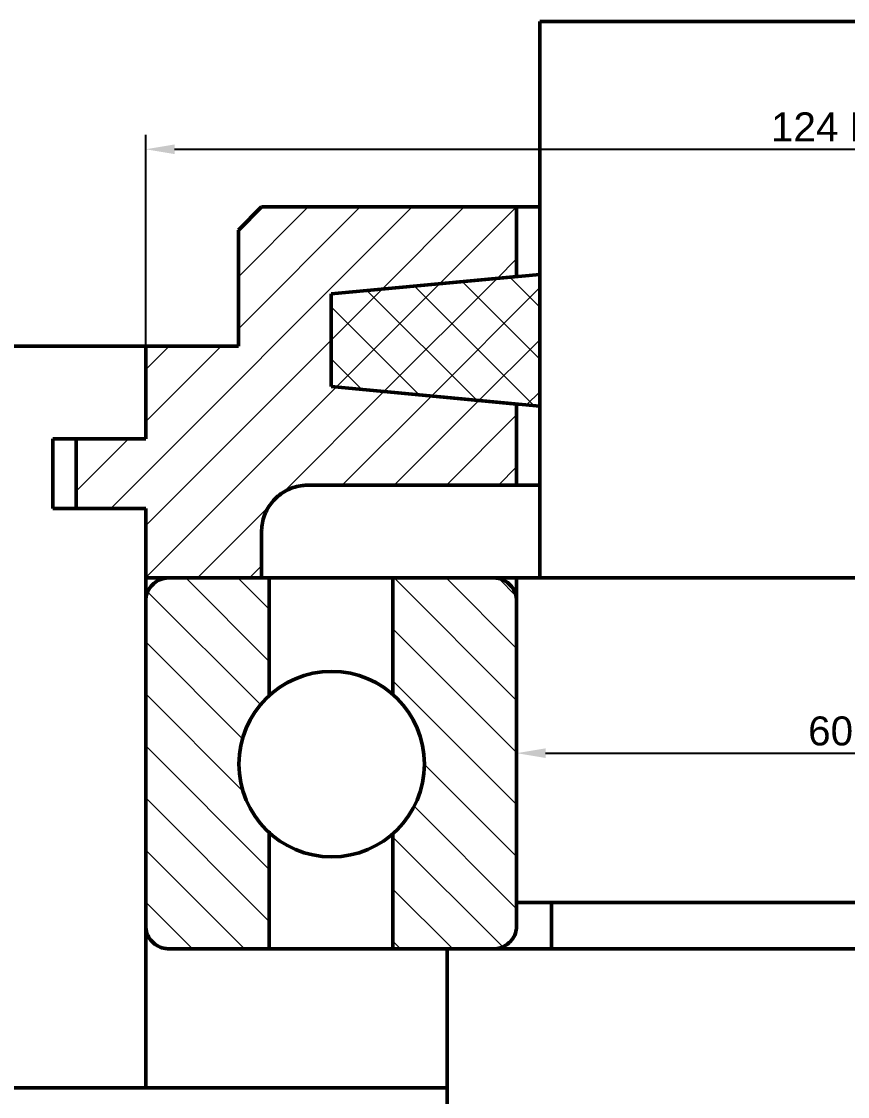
# Model space of a CAD drawing. Header units: millimetres. Extents: x 12238 to 13079, y -872 to -278.
# Drawn here: x 12456.7 to 12527.9, y -517.6 to -424.9 of the extents above; entities that cross this region are included whole.
import ezdxf

# ---------------------------------------------------------------- set-up
doc = ezdxf.new("R2010")
doc.units = ezdxf.units.MM
doc.linetypes.add('点画线', pattern=[18, 12, -2, 2, -2])
for name, color, linetype, lineweight in [('中心线层', 1, '点画线', 18), ('尺寸标注0.5', 255, 'Continuous', 25), ('粗实线', 7, 'Continuous', 50)]:
    doc.layers.add(name, color=color, linetype=linetype, lineweight=lineweight)
doc.styles.get("Standard").update_dxf_attribs({"font": 'arial.ttf'})
doc.dimstyles.new('ISO-25', dxfattribs={"dimtxt": 2.5, "dimasz": 2.5, "dimexe": 1.25, "dimexo": 0.625, "dimtad": 1, "dimtxsty": 'Standard', "dimcen": 2.5, "dimadec": 0, "dimazin": 0, "dimtfac": 1, "dimtmove": 0, "dimatfit": 3, "dimfxl": 1, "dimarcsym": 0})
pattern_1 = [(45, (-12442.12764275843, 606.4664018979788), (-2.245064030267288, 2.245064030267288), [])]

# ---------------------------------------------------------------- blocks, each defined once
blk = doc.blocks.new('*D14')
at = {"layer": 'Defpoints', "color": 0, "transparency": 16777216}
for p in [(12509.38070022359, -356.9071800845473), (12308.95676872385, -782.9071800845478), (12657.38070022359, -782.9071800845477)]:
    blk.add_point(p, dxfattribs=at)
at = {"layer": '尺寸标注0.5', "color": 0, "lineweight": -2, "transparency": 16777216}
for p, q in [((12508.75570022359, -356.9071800845473), (12307.70676872385, -356.9071800845474)), ((12308.95676872385, -359.4071800845474), (12308.95676872385, -780.4071800845478)), ((12656.75570022359, -782.9071800845477), (12307.70676872385, -782.9071800845478))]:
    blk.add_line(p, q, dxfattribs=at)
at = {"layer": '尺寸标注0.5', "color": 0, "transparency": 16777216}
for points in [[(12308.54010205718, -359.4071800845474), (12309.37343539051, -359.4071800845474), (12308.95676872385, -356.9071800845474)], [(12308.54010205718, -780.4071800845478), (12309.37343539051, -780.4071800845478), (12308.95676872385, -782.9071800845478)]]:
    blk.add_solid(points, dxfattribs=at)
at = {"layer": '尺寸标注0.5', "color": 0, "transparency": 16777216, "insert": (12307.05533625454, -569.907180084551), "char_height": 2.5, "attachment_point": 5, "rotation": 90}
blk.add_mtext('426', dxfattribs=at)
blk = doc.blocks.new('*D15')
at = {"layer": 'Defpoints', "color": 0, "transparency": 16777216}
for p in [(12799.38070022358, -385.7762597797587), (12339.38070022358, -502.9071800845472), (12799.38070022358, -502.9071800845472)]:
    blk.add_point(p, dxfattribs=at)
at = {"layer": '尺寸标注0.5', "color": 0, "lineweight": -2, "transparency": 16777216}
for p, q in [((12339.38070022358, -502.2821800845472), (12339.38070022358, -384.5262597797587)), ((12799.38070022358, -502.2821800845472), (12799.38070022358, -384.5262597797587)), ((12341.88070022358, -385.7762597797587), (12796.88070022358, -385.7762597797587))]:
    blk.add_line(p, q, dxfattribs=at)
at = {"layer": '尺寸标注0.5', "color": 0, "transparency": 16777216}
for points in [[(12341.88070022358, -385.359593113092), (12341.88070022358, -386.1929264464254), (12339.38070022358, -385.7762597797587)], [(12796.88070022358, -385.359593113092), (12796.88070022358, -386.1929264464254), (12799.38070022358, -385.7762597797587)]]:
    blk.add_solid(points, dxfattribs=at)
at = {"layer": '尺寸标注0.5', "color": 0, "transparency": 16777216, "insert": (12569.38070022358, -383.8748273104545), "char_height": 2.5, "attachment_point": 5}
blk.add_mtext('460', dxfattribs=at)
blk = doc.blocks.new('*D25')
at = {"layer": 'Defpoints', "color": 0, "transparency": 16777216}
for p in [(12591.37859154996, -435.9318871562809), (12467.3828088972, -456.9071800845472), (12591.37859154996, -456.9071800845472)]:
    blk.add_point(p, dxfattribs=at)
at = {"layer": '尺寸标注0.5', "color": 0, "lineweight": -2, "transparency": 16777216}
for p, q in [((12467.3828088972, -456.2821800845472), (12467.3828088972, -434.6818871562809)), ((12591.37859154996, -456.2821800845472), (12591.37859154996, -434.6818871562809)), ((12469.8828088972, -435.9318871562809), (12588.87859154996, -435.9318871562809))]:
    blk.add_line(p, q, dxfattribs=at)
at = {"layer": '尺寸标注0.5', "color": 0, "transparency": 16777216}
for points in [[(12469.8828088972, -435.5152204896143), (12469.8828088972, -436.3485538229476), (12467.3828088972, -435.9318871562809)], [(12588.87859154996, -435.5152204896143), (12588.87859154996, -436.3485538229476), (12591.37859154996, -435.9318871562809)]]:
    blk.add_solid(points, dxfattribs=at)
at = {"layer": '尺寸标注0.5', "color": 0, "transparency": 16777216, "insert": (12529.38070022358, -434.0142541412741), "char_height": 2.5, "attachment_point": 5}
blk.add_mtext('124 H7/h6', dxfattribs=at)
blk = doc.blocks.new('*D26')
at = {"layer": 'Defpoints', "color": 0, "transparency": 16777216}
for p in [(12559.38070022358, -488.0266385095165), (12499.38070022358, -488.8406183625307), (12559.38070022358, -488.8406183625307)]:
    blk.add_point(p, dxfattribs=at)
at = {"layer": '尺寸标注0.5', "color": 0, "lineweight": -2, "transparency": 16777216}
for p, q in [((12499.38070022358, -488.2156183625307), (12499.38070022358, -486.7766385095165)), ((12559.38070022358, -488.2156183625307), (12559.38070022358, -486.7766385095165)), ((12501.88070022358, -488.0266385095165), (12556.88070022358, -488.0266385095165))]:
    blk.add_line(p, q, dxfattribs=at)
at = {"layer": '尺寸标注0.5', "color": 0, "transparency": 16777216}
for points in [[(12501.88070022358, -487.6099718428498), (12501.88070022358, -488.4433051761832), (12499.38070022358, -488.0266385095165)], [(12556.88070022358, -487.6099718428498), (12556.88070022358, -488.4433051761832), (12559.38070022358, -488.0266385095165)]]:
    blk.add_solid(points, dxfattribs=at)
at = {"layer": '尺寸标注0.5', "color": 0, "transparency": 16777216, "insert": (12529.38070022358, -486.1252060402123), "char_height": 2.5, "attachment_point": 5}
blk.add_mtext('60 m6', dxfattribs=at)

msp = doc.modelspace()

# ---------------------------------------------------------------- hatches: boundary and pattern name
at = {"layer": '中心线层'}
h = msp.add_hatch(dxfattribs=at)
h.set_pattern_fill('ANSI31', color=256, scale=2)
h.set_pattern_definition([(45, (-12442.12764275843, 606.4664018979788), (-4.490128060534577, 4.490128060534577), [])])
edge = h.paths.add_edge_path()
edge.add_line((12483.38354238837, -456.4071800845472), (12483.38354238837, -448.4071800845472))
edge.add_line((12483.38354238837, -448.4071800845472), (12499.38505839152, -446.9071800845472))
edge.add_line((12499.38505839152, -446.9071800845472), (12499.38505839152, -440.9071800845472))
edge.add_line((12499.38505839152, -440.9071800845472), (12477.38321442939, -440.9071800845472))
edge.add_line((12477.38321442939, -440.9071800845472), (12475.3831213064, -442.9071800845475))
edge.add_line((12475.3831213064, -442.9071800845475), (12475.3831213064, -452.9071800845472))
edge.add_line((12475.3831213064, -452.9071800845472), (12467.3828088972, -452.9071800845472))
edge.add_line((12467.3828088972, -452.9071800845472), (12467.3828088972, -460.9071800845472))
edge.add_line((12467.3828088972, -460.9071800845472), (12461.38262283225, -460.9071800845472))
edge.add_line((12461.38262283225, -460.9071800845472), (12461.38262283225, -466.9071800845472))
edge.add_line((12461.38262283225, -466.9071800845472), (12467.3828088972, -466.9071800845472))
edge.add_line((12467.3828088972, -466.9071800845472), (12467.3828088972, -472.9071800845472))
edge.add_line((12467.3828088972, -472.9071800845472), (12477.38321442939, -472.9071800845472))
edge.add_line((12477.38321442939, -472.9071800845472), (12477.38321442939, -468.9071800845472))
edge.add_spline(control_points=[(12477.38321442939, -468.9071800845472), (12477.38778638406, -468.7667633110011), (12477.40693444439, -468.178675928491), (12477.7023013902, -467.1602524821676), (12478.48495106009, -466.0392451692521), (12479.59765254275, -465.2450626755981), (12480.62674634737, -464.9341517001408), (12481.22896278068, -464.9126858209927), (12481.38342395797, -464.9071800845472)], knot_values=[0, 0, 0, 0, 0.067324717903546, 0.2819664355634676, 0.496618824041319, 0.711280800822619, 0.9259470433812554, 1, 1, 1, 1], degree=3, periodic=0)
edge.add_line((12481.38342395797, -464.9071800845472), (12499.38505839152, -464.9071800845472))
edge.add_line((12499.38505839152, -464.9071800845472), (12499.38505839152, -457.9071800845472))
edge.add_line((12499.38505839152, -457.9071800845472), (12483.38354238837, -456.4071800845472))
edge = h.paths.add_edge_path()
edge.add_line((12591.37859154996, -452.9071800845472), (12583.37827914076, -452.9071800845472))
edge.add_line((12583.37827914076, -452.9071800845472), (12583.37827914076, -442.9071800845475))
edge.add_line((12583.37827914076, -442.9071800845475), (12581.37818601777, -440.9071800845472))
edge.add_line((12581.37818601777, -440.9071800845472), (12559.37634205564, -440.9071800845472))
edge.add_line((12559.37634205564, -440.9071800845472), (12559.37634205564, -446.9071800845472))
edge.add_line((12559.37634205564, -446.9071800845472), (12575.37785805879, -448.4071800845472))
edge.add_line((12575.37785805879, -448.4071800845472), (12575.37785805879, -456.4071800845472))
edge.add_line((12575.37785805879, -456.4071800845472), (12559.37634205564, -457.9071800845472))
edge.add_line((12559.37634205564, -457.9071800845472), (12559.37634205564, -464.9071800845472))
edge.add_line((12559.37634205564, -464.9071800845472), (12577.37797648919, -464.9071800845472))
edge.add_spline(control_points=[(12577.37797648919, -464.9071800845472), (12577.67306826168, -464.9266028898157), (12578.41645278199, -464.9755321183598), (12579.54129073337, -465.4550861473663), (12580.55617049262, -466.359801079481), (12581.24559918075, -467.5584112880722), (12581.33399472113, -468.4576343881311), (12581.37818601777, -468.9071800845472)], knot_values=[0, 0, 0, 0, 0.1413240819343101, 0.3560185157667083, 0.5707029493446014, 0.7853829137689684, 1, 1, 1, 1], degree=3, periodic=0)
edge.add_line((12581.37818601777, -468.9071800845472), (12581.37818601777, -472.9071800845472))
edge.add_line((12581.37818601777, -472.9071800845472), (12589.37852125832, -472.9071800845472))
edge.add_line((12589.37852125832, -472.9071800845472), (12591.37859154996, -472.9071800845472))
edge.add_line((12591.37859154996, -472.9071800845472), (12591.37859154996, -466.9071800845472))
edge.add_line((12591.37859154996, -466.9071800845472), (12597.37877761491, -466.9071800845472))
edge.add_line((12597.37877761491, -466.9071800845472), (12597.37877761491, -460.9071800845472))
edge.add_line((12597.37877761491, -460.9071800845472), (12591.37859154996, -460.9071800845472))
edge.add_line((12591.37859154996, -460.9071800845472), (12591.37859154996, -452.9071800845472))
h = msp.add_hatch(dxfattribs=at)
h.set_pattern_fill('ANSI31', color=3)
h.set_pattern_definition(pattern_1)
edge = h.paths.add_edge_path()
edge.add_line((12499.38505839152, -457.9071800845472), (12483.38354238837, -456.4071800845472))
edge.add_line((12483.38354238837, -456.4071800845472), (12483.38354238837, -448.4071800845472))
edge.add_line((12483.38354238837, -448.4071800845472), (12499.38505839152, -446.9071800845472))
edge.add_line((12499.38505839152, -446.9071800845472), (12499.38505839152, -440.9071800845472))
edge.add_line((12499.38505839152, -440.9071800845472), (12477.38321442939, -440.9071800845472))
edge.add_line((12477.38321442939, -440.9071800845472), (12475.3831213064, -442.9071800845475))
edge.add_line((12475.3831213064, -442.9071800845475), (12475.3831213064, -452.9071800845472))
edge.add_line((12475.3831213064, -452.9071800845472), (12467.3828088972, -452.9071800845472))
edge.add_line((12467.3828088972, -452.9071800845472), (12467.3828088972, -460.9071800845472))
edge.add_line((12467.3828088972, -460.9071800845472), (12461.38262283225, -460.9071800845472))
edge.add_line((12461.38262283225, -460.9071800845472), (12461.38262283225, -466.9071800845472))
edge.add_line((12461.38262283225, -466.9071800845472), (12467.3828088972, -466.9071800845472))
edge.add_line((12467.3828088972, -466.9071800845472), (12467.3828088972, -472.9071800845472))
edge.add_line((12467.3828088972, -472.9071800845472), (12477.38321442939, -472.9071800845472))
edge.add_line((12477.38321442939, -472.9071800845472), (12477.38321442939, -468.9071800845472))
edge.add_spline(control_points=[(12477.38321442939, -468.9071800845472), (12477.38778638406, -468.7667633110011), (12477.40693444439, -468.178675928491), (12477.7023013902, -467.1602524821676), (12478.48495106009, -466.0392451692521), (12479.59765254275, -465.2450626755981), (12480.62674634737, -464.9341517001408), (12481.22896278068, -464.9126858209927), (12481.38342395797, -464.9071800845472)], knot_values=[0, 0, 0, 0, 0.067324717903546, 0.2819664355634676, 0.496618824041319, 0.711280800822619, 0.9259470433812554, 1, 1, 1, 1], degree=3, periodic=0)
edge.add_line((12481.38342395797, -464.9071800845472), (12499.38505839152, -464.9071800845472))
edge.add_line((12499.38505839152, -464.9071800845472), (12499.38505839152, -457.9071800845472))
edge = h.paths.add_edge_path()
edge.add_line((12597.37877761491, -460.9071800845472), (12591.37859154996, -460.9071800845472))
edge.add_line((12591.37859154996, -460.9071800845472), (12591.37859154996, -452.9071800845472))
edge.add_line((12591.37859154996, -452.9071800845472), (12583.37827914076, -452.9071800845472))
edge.add_line((12583.37827914076, -452.9071800845472), (12583.37827914076, -442.9071800845475))
edge.add_line((12583.37827914076, -442.9071800845475), (12581.37818601777, -440.9071800845472))
edge.add_line((12581.37818601777, -440.9071800845472), (12559.37634205564, -440.9071800845472))
edge.add_line((12559.37634205564, -440.9071800845472), (12559.37634205564, -446.9071800845472))
edge.add_line((12559.37634205564, -446.9071800845472), (12575.37785805879, -448.4071800845472))
edge.add_line((12575.37785805879, -448.4071800845472), (12575.37785805879, -456.4071800845472))
edge.add_line((12575.37785805879, -456.4071800845472), (12559.37634205564, -457.9071800845472))
edge.add_line((12559.37634205564, -457.9071800845472), (12559.37634205564, -464.9071800845472))
edge.add_line((12559.37634205564, -464.9071800845472), (12577.37797648919, -464.9071800845472))
edge.add_spline(control_points=[(12577.37797648919, -464.9071800845472), (12577.67306826168, -464.9266028898157), (12578.41645278199, -464.9755321183598), (12579.54129073337, -465.4550861473663), (12580.55617049262, -466.359801079481), (12581.24559918075, -467.5584112880722), (12581.33399472113, -468.4576343881311), (12581.37818601777, -468.9071800845472)], knot_values=[0, 0, 0, 0, 0.1413240819343101, 0.3560185157667083, 0.5707029493446014, 0.7853829137689684, 1, 1, 1, 1], degree=3, periodic=0)
edge.add_line((12581.37818601777, -468.7114482303934), (12581.37818601777, -472.9071800845472))
edge.add_line((12581.37818601777, -472.9071800845472), (12589.37852125832, -472.9071800845472))
edge.add_line((12589.37852125832, -472.9071800845472), (12591.37859154996, -472.9071800845472))
edge.add_line((12591.37859154996, -472.9071800845472), (12591.37859154996, -466.9071800845472))
edge.add_line((12591.37859154996, -466.9071800845472), (12597.37877761491, -466.9071800845472))
edge.add_line((12597.37877761491, -466.9071800845472), (12597.37877761491, -460.9071800845472))
h = msp.add_hatch(dxfattribs=at)
h.set_pattern_fill('ANSI31', color=3)
h.set_pattern_definition(pattern_1)
edge = h.paths.add_edge_path()
edge.add_line((12499.38505839152, -457.9071800845472), (12483.38354238837, -456.4071800845472))
edge.add_line((12483.38354238837, -456.4071800845472), (12483.38354238837, -448.4071800845472))
edge.add_line((12483.38354238837, -448.4071800845472), (12499.38505839152, -446.9071800845472))
edge.add_line((12499.38505839152, -446.9071800845472), (12499.38505839152, -440.9071800845472))
edge.add_line((12499.38505839152, -440.9071800845472), (12477.38321442939, -440.9071800845472))
edge.add_line((12477.38321442939, -440.9071800845472), (12475.3831213064, -442.9071800845475))
edge.add_line((12475.3831213064, -442.9071800845475), (12475.3831213064, -452.9071800845472))
edge.add_line((12475.3831213064, -452.9071800845472), (12467.3828088972, -452.9071800845472))
edge.add_line((12467.3828088972, -452.9071800845472), (12467.3828088972, -460.9071800845472))
edge.add_line((12467.3828088972, -460.9071800845472), (12461.38262283225, -460.9071800845472))
edge.add_line((12461.38262283225, -460.9071800845472), (12461.38262283225, -466.9071800845472))
edge.add_line((12461.38262283225, -466.9071800845472), (12467.3828088972, -466.9071800845472))
edge.add_line((12467.3828088972, -466.9071800845472), (12467.3828088972, -472.9071800845472))
edge.add_line((12467.3828088972, -472.9071800845472), (12477.38321442939, -472.9071800845472))
edge.add_line((12477.38321442939, -472.9071800845472), (12477.38321442939, -468.9071800845472))
edge.add_spline(control_points=[(12477.38321442939, -468.9071800845472), (12477.38778638406, -468.7667633110011), (12477.40693444439, -468.178675928491), (12477.7023013902, -467.1602524821676), (12478.48495106009, -466.0392451692521), (12479.59765254275, -465.2450626755981), (12480.62674634737, -464.9341517001408), (12481.22896278068, -464.9126858209927), (12481.38342395797, -464.9071800845472)], knot_values=[0, 0, 0, 0, 0.067324717903546, 0.2819664355634676, 0.496618824041319, 0.711280800822619, 0.9259470433812554, 1, 1, 1, 1], degree=3, periodic=0)
edge.add_line((12481.38342395797, -464.9071800845472), (12499.38505839152, -464.9071800845472))
edge.add_line((12499.38505839152, -464.9071800845472), (12499.38505839152, -457.9071800845472))
h = msp.add_hatch(dxfattribs=at)
h.set_pattern_fill('ANSI31', color=3)
h.set_pattern_definition(pattern_1)
edge = h.paths.add_edge_path()
edge.add_line((12483.38354238837, -456.4071800845472), (12483.38354238837, -448.4071800845472))
edge.add_line((12483.38354238837, -448.4071800845472), (12499.38505839152, -446.9071800845472))
edge.add_line((12499.38505839152, -446.9071800845472), (12499.38505839152, -440.9071800845472))
edge.add_line((12499.38505839152, -440.9071800845472), (12477.38321442939, -440.9071800845472))
edge.add_line((12477.38321442939, -440.9071800845472), (12475.3831213064, -442.9071800845475))
edge.add_line((12475.3831213064, -442.9071800845475), (12475.3831213064, -452.9071800845472))
edge.add_line((12475.3831213064, -452.9071800845472), (12467.3828088972, -452.9071800845472))
edge.add_line((12467.3828088972, -452.9071800845472), (12467.3828088972, -460.9071800845472))
edge.add_line((12467.3828088972, -460.9071800845472), (12461.38262283225, -460.9071800845472))
edge.add_line((12461.38262283225, -460.9071800845472), (12461.38262283225, -466.9071800845472))
edge.add_line((12461.38262283225, -466.9071800845472), (12467.3828088972, -466.9071800845472))
edge.add_line((12467.3828088972, -466.9071800845472), (12467.3828088972, -472.9071800845472))
edge.add_line((12467.3828088972, -472.9071800845472), (12477.38321442939, -472.9071800845472))
edge.add_line((12477.38321442939, -472.9071800845472), (12477.38321442939, -468.6744298037959))
edge.add_spline(control_points=[(12477.38321442939, -468.9071800845472), (12477.38778638406, -468.7667633110011), (12477.40693444439, -468.178675928491), (12477.7023013902, -467.1602524821676), (12478.48495106009, -466.0392451692521), (12479.59765254275, -465.2450626755981), (12480.62674634737, -464.9341517001408), (12481.22896278068, -464.9126858209927), (12481.38342395797, -464.9071800845472)], knot_values=[0, 0, 0, 0, 0.067324717903546, 0.2819664355634676, 0.496618824041319, 0.711280800822619, 0.9259470433812554, 1, 1, 1, 1], degree=3, periodic=0)
edge.add_line((12481.38342395797, -464.9071800845472), (12499.38505839152, -464.9071800845472))
edge.add_line((12499.38505839152, -464.9071800845472), (12499.38505839152, -457.9071800845472))
edge.add_line((12499.38505839152, -457.9071800845472), (12483.38354238837, -456.4071800845472))
edge = h.paths.add_edge_path()
edge.add_line((12597.37877761491, -460.9071800845472), (12591.37859154996, -460.9071800845472))
edge.add_line((12591.37859154996, -460.9071800845472), (12591.37859154996, -452.9071800845472))
edge.add_line((12591.37859154996, -452.9071800845472), (12583.37827914076, -452.9071800845472))
edge.add_line((12583.37827914076, -452.9071800845472), (12583.37827914076, -442.9071800845475))
edge.add_line((12583.37827914076, -442.9071800845475), (12581.37818601777, -440.9071800845472))
edge.add_line((12581.37818601777, -440.9071800845472), (12559.37634205564, -440.9071800845472))
edge.add_line((12559.37634205564, -440.9071800845472), (12559.37634205564, -446.9071800845472))
edge.add_line((12559.37634205564, -446.9071800845472), (12575.37785805879, -448.4071800845472))
edge.add_line((12575.37785805879, -448.4071800845472), (12575.37785805879, -456.4071800845472))
edge.add_line((12575.37785805879, -456.4071800845472), (12559.37634205564, -457.9071800845472))
edge.add_line((12559.37634205564, -457.9071800845472), (12559.37634205564, -464.9071800845472))
edge.add_line((12559.37634205564, -464.9071800845472), (12577.37797648919, -464.9071800845472))
edge.add_spline(control_points=[(12577.37797648919, -464.9071800845472), (12577.67306826168, -464.9266028898157), (12578.41645278199, -464.9755321183598), (12579.54129073337, -465.4550861473663), (12580.55617049262, -466.359801079481), (12581.24559918075, -467.5584112880722), (12581.33399472113, -468.4576343881311), (12581.37818601777, -468.9071800845472)], knot_values=[0, 0, 0, 0, 0.1413240819343101, 0.3560185157667083, 0.5707029493446014, 0.7853829137689684, 1, 1, 1, 1], degree=3, periodic=0)
edge.add_line((12581.37818601777, -468.9071800845472), (12581.37818601777, -472.9071800845472))
edge.add_line((12581.37818601777, -472.9071800845472), (12589.37852125832, -472.9071800845472))
edge.add_line((12589.37852125832, -472.9071800845472), (12591.37859154996, -472.9071800845472))
edge.add_line((12591.37859154996, -472.9071800845472), (12591.37859154996, -466.9071800845472))
edge.add_line((12591.37859154996, -466.9071800845472), (12597.37877761491, -466.9071800845472))
edge.add_line((12597.37877761491, -466.9071800845472), (12597.37877761491, -460.9071800845472))
h.paths.add_polyline_path([(12716.377918534, -452.9071800845472), (12622.38348191316, -452.9071800845472), (12622.38348191316, -460.9071800845472), (12615.3831213064, -460.9071800845472), (12615.3831213064, -466.9071800845472), (12622.38348191316, -466.9071800845472), (12632.38423378532, -466.9071800845472), (12638.38491778601, -466.9071800845472), (12638.38491778601, -460.9071800845472), (12700.37648266115, -460.9071800845472), (12700.37648266115, -466.9071800845472), (12723.37827914076, -466.9071800845472), (12723.37827914076, -460.9071800845472), (12716.377918534, -460.9071800845472)])
edge = h.paths.add_edge_path()
edge.add_spline(control_points=[(12649.38070022358, -474.8411163448802), (12649.36038253069, -474.6385888244517), (12649.30972806632, -474.2134938952975), (12648.97641258701, -473.6338872934662), (12648.46906379101, -473.1814693279005), (12647.90644089068, -472.941435082507), (12647.53444739549, -472.9169204583532), (12647.38664355099, -472.9071800845472)], knot_values=[0.021027538643731, 0.021027538643731, 0.021027538643731, 0.021027538643731, 0.2144850373834414, 0.4290949542264781, 0.6437383325782703, 0.8584468686270779, 1, 1, 1, 1], degree=3, periodic=0)
edge.add_line((12647.386643551, -472.9071800845472), (12640.38520869615, -472.9071800845472))
edge.add_line((12640.38520869615, -472.9071800845472), (12640.38520869615, -481.9028919233813))
edge.add_arc((12635.88467474224, -486.9071800845463), 6.730357038845116, 0, 48.03382955113369, ccw=False)
edge.add_arc((12635.88467474224, -486.9071800845463), 6.730357038845116, -48.03382955113369, 0, ccw=False)
edge.add_line((12640.38520869615, -491.9114682457114), (12640.38520869615, -500.9071800845472))
edge.add_line((12640.38520869615, -500.9071800845472), (12647.38664355099, -500.9071800845472))
edge.add_spline(control_points=[(12647.38664355099, -500.9071800845472), (12647.46372293969, -500.9044391353127), (12647.76477793062, -500.8937335957273), (12648.27923029061, -500.7384145893334), (12648.83663264867, -500.3413744065665), (12649.22545291159, -499.7806338998996), (12649.36862264098, -499.3124827658344), (12649.37946164784, -499.059936703231), (12649.38070022358, -499.0310782081219)], knot_values=[0, 0, 0, 0, 0.07694827673783894, 0.3005428967111648, 0.5241352394778026, 0.7476849754953349, 0.9711679056662927, 1, 1, 1, 1], degree=3, periodic=0)
edge.add_line((12649.38070022358, -499.0310782081222), (12649.38070022358, -474.8411163448802))
edge = h.paths.add_edge_path()
edge.add_line((12631.38414078832, -472.9071800845472), (12624.38360555162, -472.9071800845472))
edge.add_spline(control_points=[(12624.38360555162, -472.9071800845472), (12624.30644443705, -472.9099280847938), (12624.00540259313, -472.9206493278193), (12623.49090051596, -473.0760280955931), (12622.93449936897, -473.4730668852235), (12622.54311365469, -474.0335350243577), (12622.39535667487, -474.5427983177804), (12622.38577202718, -474.8369070286979), (12622.38348191316, -474.9071800845472)], knot_values=[0, 0, 0, 0, 0.07398606474767969, 0.2886544794129348, 0.5033189571656873, 0.7179726803578199, 0.9326136192211509, 1, 1, 1, 1], degree=3, periodic=0)
edge.add_line((12622.38348191316, -474.9071800845472), (12622.38348191316, -498.9071800845472))
edge.add_spline(control_points=[(12622.38348191316, -498.9071800845472), (12622.40556460154, -499.1318844081827), (12622.44974293351, -499.5814248822896), (12622.79435976566, -500.1807014088106), (12623.30175304262, -500.633109455003), (12623.8642171793, -500.8729784671416), (12624.23598562376, -500.8974593426835), (12624.38360555162, -500.9071800845472)], knot_values=[0, 0, 0, 0, 0.2145512673841029, 0.429228405130998, 0.6439111355066116, 0.8586060401978916, 1, 1, 1, 1], degree=3, periodic=0)
edge.add_line((12624.38360555162, -500.9071800845472), (12631.38414078832, -500.9071800845472))
edge.add_line((12631.38414078832, -500.9071800845472), (12631.38414078832, -491.9114682457146))
edge.add_arc((12635.88467474224, -486.9071800845463), 6.730357038845115, 180, 228.0338295511749, ccw=False)
edge.add_arc((12635.88467474224, -486.9071800845463), 6.730357038845115, 131.9661704488251, 180, ccw=False)
edge.add_line((12631.38414078832, -481.9028919233781), (12631.38414078832, -472.9071800845472))
edge = h.paths.add_edge_path()
edge.add_spline(control_points=[(12649.38070022358, -614.8411163448804), (12649.36038253068, -614.6385888244515), (12649.30972806632, -614.2134938952975), (12648.97641258701, -613.6338872934668), (12648.46906379101, -613.1814693278982), (12647.90644089068, -612.9414350825139), (12647.53444739549, -612.9169204583432), (12647.38664355099, -612.9071800845309)], knot_values=[0.02102753864370596, 0.02102753864370596, 0.02102753864370596, 0.02102753864370596, 0.2144850373831902, 0.4290949542259768, 0.6437383325775295, 0.8584468686260702, 1, 1, 1, 1], degree=3, periodic=0)
edge.add_line((12647.38664355121, -612.9071800845472), (12643.38572899996, -612.9071800845472))
edge.add_line((12643.38572899996, -612.9071800845472), (12640.38520869615, -612.9071800845472))
edge.add_line((12640.38520869615, -612.9071800845472), (12640.38520869615, -621.9028919233897))
edge.add_arc((12635.88467474223, -626.9071800845484), 6.730357038842852, 0, 48.03382955107452, ccw=False)
edge.add_arc((12635.88467474223, -626.9071800845484), 6.730357038842852, -48.03382955107452, 0, ccw=False)
edge.add_line((12640.38520869615, -631.911468245707), (12640.38520869615, -640.9071800845472))
edge.add_line((12640.38520869615, -640.9071800845472), (12647.38664355099, -640.9071800845472))
edge.add_spline(control_points=[(12647.38664355099, -640.9071800845472), (12647.53781172031, -640.8970032412494), (12647.91326260804, -640.8717273854422), (12648.47800558334, -640.6272638705393), (12648.98323351034, -640.1720065349107), (12649.31140744938, -639.5939513883272), (12649.3610725992, -639.1727788455873), (12649.38070022358, -638.9742679956266)], knot_values=[0, 0, 0, 0, 0.1447563699139023, 0.3595261345832279, 0.5742833095168637, 0.788989193871615, 0.9786429754277236, 0.9786429754277236, 0.9786429754277236, 0.9786429754277236], degree=3, periodic=0)
edge.add_line((12649.38070022358, -638.9742679956271), (12649.38070022358, -614.8411163448802))
edge = h.paths.add_edge_path()
edge.add_arc((12635.88467474223, -626.9071800845484), 6.730357038842852, 131.9661704488008, 180, ccw=False)
edge.add_line((12631.38414078832, -621.9028919233799), (12631.38414078832, -612.9071800845472))
edge.add_line((12631.38414078832, -612.9071800845472), (12624.38360555162, -612.9071800845472))
edge.add_spline(control_points=[(12624.38360555162, -612.9071800845472), (12624.30644443705, -612.909928084794), (12624.00540259313, -612.9206493278195), (12623.49090051596, -613.0760280955933), (12622.93449936897, -613.4730668852235), (12622.54311365469, -614.0335350243577), (12622.39535667487, -614.5427983177801), (12622.38577202718, -614.8369070286979), (12622.38348191316, -614.9071800845472)], knot_values=[0, 0, 0, 0, 0.07398606474767631, 0.2886544794129351, 0.5033189571656738, 0.7179726803578184, 0.9326136192211507, 0.9999999999999999, 0.9999999999999999, 0.9999999999999999, 0.9999999999999999], degree=3, periodic=0)
edge.add_line((12622.38348191316, -614.907180084547), (12622.38348191316, -638.9071800845475))
edge.add_spline(control_points=[(12622.38348191316, -638.9071800845472), (12622.40556460154, -639.1318844081829), (12622.44974293351, -639.5814248822896), (12622.79435976566, -640.180701408811), (12623.30175304262, -640.6331094550033), (12623.8642171793, -640.8729784671414), (12624.23598562376, -640.8974593426835), (12624.38360555162, -640.9071800845472)], knot_values=[0, 0, 0, 0, 0.2145512673841188, 0.4292284051309997, 0.6439111355066243, 0.8586060401978857, 1, 1, 1, 1], degree=3, periodic=0)
edge.add_line((12624.38360555162, -640.9071800845472), (12631.38414078832, -640.9071800845472))
edge.add_line((12631.38414078832, -640.9071800845472), (12631.38414078832, -631.9114682457168))
edge.add_arc((12635.88467474223, -626.9071800845484), 6.730357038842852, 180, 228.0338295511992, ccw=False)
h.paths.add_polyline_path([(12477.38321442939, -640.9071800845472), (12469.38287918884, -640.9071800845472), (12467.3828088972, -640.9071800845472), (12467.3828088972, -646.9071800845472), (12477.38321442939, -646.9071800845472)])
h.paths.add_polyline_path([(12591.37859154996, -640.9071800845472), (12581.37818601777, -640.9071800845472), (12581.37818601777, -646.9071800845472), (12591.37859154996, -646.9071800845472)])
h.paths.add_polyline_path([(12566.37716666184, -582.9071800845472), (12565.37706849758, -582.9071800845472), (12559.38070022358, -582.9071800845472), (12559.38070022358, -608.9071800845472), (12566.37716666184, -608.9071800845472)])
h = msp.add_hatch(dxfattribs=at)
h.set_pattern_fill('ANSI37', color=3)
h.set_pattern_definition([(45, (-12442.12764275843, 606.4664018979788), (-2.245064030267288, 2.245064030267288), []), (135, (-12442.12764275843, 606.4664018979788), (-2.245064030267288, -2.245064030267288), [])])
h.paths.add_polyline_path([(12501.38070022358, -446.7201178072203), (12483.38354238837, -448.4071800845472), (12483.38354238837, -456.4071800845472), (12501.38070022358, -458.0942423618742)])
h.paths.add_polyline_path([(12575.37785805879, -448.4071800845472), (12557.38070022358, -446.7201178072203), (12557.38070022358, -458.0942423618742), (12575.37785805879, -456.4071800845472)])
h.paths.add_polyline_path([(12651.38070022358, -653.6772488867527), (12636.38466214449, -655.4071800845472), (12636.38466214449, -663.4071800845472), (12651.38070022358, -665.1371112823415)])
h.paths.add_polyline_path([(12702.37673830268, -655.4071800845472), (12687.38070022358, -653.6772488867527), (12687.38070022358, -665.1371112823415), (12702.37673830268, -663.4071800845472)])
h = msp.add_hatch(dxfattribs=at)
h.set_pattern_fill('ANSI31', color=3, angle=90)
h.set_pattern_definition([(135, (-12442.12764275843, 606.4664018979788), (-2.245064030267288, -2.245064030267288), [])])
h.paths.add_polyline_path([(12632.38423378532, -466.9071800845472), (12622.38348191316, -466.9071800845472), (12622.38348191316, -472.9071800845472), (12632.38423378532, -472.9071800845472)])
h.paths.add_polyline_path([(12716.377918534, -466.9071800845472), (12706.37716666184, -466.9071800845472), (12706.37716666184, -472.9071800845472), (12716.377918534, -472.9071800845472)])
h.paths.add_polyline_path([(12645.38070022358, -506.9153503934097), (12645.38070022358, -506.9071800845472), (12649.08714141994, -506.9071800845472), (12649.08714141994, -500.9071800845472), (12643.38572899996, -500.9071800845472), (12639.38505839152, -506.9071800845472), (12625.38367158622, -506.9071800845472), (12625.38367158622, -512.9071800845472), (12641.38536973943, -512.9071800845472)])
h.paths.add_polyline_path([(12713.37772886095, -506.9071800845472), (12699.37634205564, -506.9071800845472), (12695.37567144721, -500.9071800845472), (12691.37475689617, -500.9071800845472), (12689.67425902723, -500.9071800845472), (12689.67425902723, -506.9071800845472), (12693.38070022358, -506.9071800845472), (12693.38070022358, -506.9153503934097), (12697.37603070774, -512.9071800845472), (12713.37772886095, -512.9071800845472)])
h.paths.add_polyline_path([(12641.38536973943, -600.9071800845472), (12625.38367158622, -600.9071800845472), (12625.38367158622, -606.9071800845472), (12639.38505839152, -606.9071800845472), (12643.38572899995, -612.9071800845402), (12647.38664355099, -612.9071800845309), (12649.08714141994, -612.9071800845472), (12649.08714141994, -606.9071800845472), (12645.38070022358, -606.9071800845472), (12645.38070022358, -606.899009775685)])
h.paths.add_polyline_path([(12713.37772886095, -600.9071800845472), (12697.37603070774, -600.9071800845472), (12693.38070022358, -606.899009775685), (12693.38070022358, -606.9071800845472), (12689.67425902723, -606.9071800845472), (12689.67425902723, -612.9071800845472), (12695.37567144721, -612.9071800845472), (12699.37634205564, -606.9071800845472), (12713.37772886095, -606.9071800845472)])
edge = h.paths.add_edge_path()
edge.add_line((12722.37823345785, -646.9071800845472), (12716.377918534, -646.9071800845472))
edge.add_line((12716.377918534, -646.9071800845472), (12716.377918534, -640.9071800845472))
edge.add_line((12716.377918534, -640.9071800845472), (12706.37716666184, -640.9071800845472))
edge.add_line((12706.37716666184, -640.9071800845472), (12706.37716666184, -644.9071800845472))
edge.add_spline(control_points=[(12706.37716666184, -644.9071800845472), (12706.37259454927, -645.0475960051554), (12706.35344577601, -645.6356814008691), (12706.05806045264, -646.6541221313178), (12705.27533978402, -647.7751626755526), (12704.1624967034, -648.569368492459), (12703.13334566554, -648.8802247943263), (12702.53113576622, -648.9016794396373), (12702.37673830268, -648.9071800845472)], knot_values=[0, 0, 0, 0, 0.0673224563225523, 0.281957723848923, 0.4966144715946702, 0.7112917096160525, 0.9259795832117362, 1, 1, 1, 1], degree=3, periodic=0)
edge.add_line((12702.37673830268, -648.9071800845472), (12689.37416237792, -648.907180084547))
edge.add_line((12689.37416237792, -648.907180084547), (12689.37416237792, -653.9071800845472))
edge.add_line((12689.37416237792, -653.9071800845472), (12702.37673830268, -655.4071800845472))
edge.add_line((12702.37673830268, -655.4071800845472), (12702.37673830268, -663.4071800845472))
edge.add_line((12702.37673830268, -663.4071800845472), (12689.37416237792, -664.907180084547))
edge.add_line((12689.37416237792, -664.907180084547), (12689.37416237792, -670.9071800845472))
edge.add_line((12689.37416237792, -670.9071800845472), (12711.37758735724, -670.9071800845472))
edge.add_line((12711.37758735724, -670.9071800845472), (12713.37772886095, -668.9071800845472))
edge.add_line((12713.37772886095, -668.9071800845472), (12713.37772886095, -660.907180084547))
edge.add_line((12713.37772886095, -660.907180084547), (12716.377918534, -660.907180084547))
edge.add_line((12716.377918534, -660.907180084547), (12716.377918534, -652.9071800845472))
edge.add_line((12716.377918534, -652.9071800845472), (12722.37823345785, -652.9071800845472))
edge.add_line((12722.37823345785, -652.9071800845472), (12722.37823345785, -646.9071800845472))
edge = h.paths.add_edge_path()
edge.add_line((12649.38723806924, -648.907180084547), (12636.38466214449, -648.9071800845472))
edge.add_spline(control_points=[(12636.38466214449, -648.9071800845472), (12636.08948289099, -648.8877485395485), (12635.34599792077, -648.8388051890813), (12634.22108847401, -648.3591847247005), (12633.20622724104, -647.4544710560779), (12632.51681758265, -646.2558993901705), (12632.42842407843, -645.3567093832571), (12632.38423378532, -644.9071800845472)], knot_values=[0, 0, 0, 0, 0.1413618720765951, 0.3560562810783137, 0.5707308585644143, 0.785396796423867, 1, 1, 1, 1], degree=3, periodic=0)
edge.add_line((12632.38423378532, -645.102930677047), (12632.38423378532, -640.9071800845472))
edge.add_line((12632.38423378532, -640.9071800845472), (12622.38348191316, -640.9071800845472))
edge.add_line((12622.38348191316, -640.9071800845472), (12622.38348191316, -646.9071800845472))
edge.add_line((12622.38348191316, -646.9071800845472), (12616.38316698932, -646.9071800845472))
edge.add_line((12616.38316698932, -646.9071800845472), (12616.38316698932, -652.9071800845472))
edge.add_line((12616.38316698932, -652.9071800845472), (12622.38348191316, -652.9071800845472))
edge.add_line((12622.38348191316, -652.9071800845472), (12622.38348191316, -660.907180084547))
edge.add_line((12622.38348191316, -660.907180084547), (12625.38367158622, -660.907180084547))
edge.add_line((12625.38367158622, -660.907180084547), (12625.38367158622, -668.9071800845472))
edge.add_line((12625.38367158622, -668.9071800845472), (12627.38381308992, -670.9071800845472))
edge.add_line((12627.38381308992, -670.9071800845472), (12649.38723806924, -670.9071800845472))
edge.add_line((12649.38723806924, -670.9071800845472), (12649.38723806924, -664.907180084547))
edge.add_line((12649.38723806924, -664.907180084547), (12636.38466214449, -663.4071800845472))
edge.add_line((12636.38466214449, -663.4071800845472), (12636.38466214449, -655.4071800845472))
edge.add_line((12636.38466214449, -655.4071800845472), (12649.38723806924, -653.9071800845472))
edge.add_line((12649.38723806924, -653.9071800845472), (12649.38723806924, -648.907180084547))
edge = h.paths.add_edge_path()
edge.add_spline(control_points=[(12499.38070022358, -474.862971202514), (12499.35988021187, -474.6530684792185), (12499.31126832288, -474.2198810479008), (12498.97419723584, -473.6337319585502), (12498.46681813778, -473.1813204981493), (12497.90430372902, -472.941398693099), (12497.53246392881, -472.9169070557132), (12497.38478597008, -472.9071800845475)], knot_values=[0.01407105543672414, 0.01407105543672414, 0.01407105543672414, 0.01407105543672414, 0.2145301766409321, 0.4291859026013351, 0.6438562499764237, 0.8585558028321381, 0.9999999999999999, 0.9999999999999999, 0.9999999999999999, 0.9999999999999999], degree=3, periodic=0)
edge.add_line((12497.38478597008, -472.9071800845472), (12488.71724849239, -472.9071800845472))
edge.add_line((12488.71724849239, -472.9071800845472), (12488.71724849239, -482.9711919144518))
edge.add_arc((12483.42933856836, -488.9725549249861), 7.998646719844041, 0, 48.616137205426526, ccw=False)
edge.add_arc((12483.42933856836, -488.9725549249861), 7.998646719844041, -48.616137205390714, 0, ccw=False)
edge.add_line((12488.71724849239, -494.973917935517), (12488.71724849239, -504.9071800845472))
edge.add_line((12488.71724849239, -504.9071800845472), (12493.38070022358, -504.9071800845472))
edge.add_line((12493.38070022358, -504.9071800845472), (12497.38478597009, -504.9071800845472))
edge.add_spline(control_points=[(12497.38478597008, -504.9071800845475), (12497.59229600617, -504.8882925834389), (12498.0245191876, -504.8489517593875), (12498.6171575442, -504.5286979438551), (12499.08245833722, -504.0329417175301), (12499.34459750078, -503.4608812243414), (12499.37302250224, -503.0718893998783), (12499.38505839152, -502.9071800845472)], knot_values=[0, 0, 0, 0, 0.1982710936560915, 0.4129793647779548, 0.6276775197117309, 0.8423489210984115, 1, 1, 1, 1], degree=3, periodic=0)
edge.add_line((12499.38505839152, -502.9071800845841), (12499.38505839152, -500.9071800845472))
edge.add_line((12499.38505839152, -500.9071800845472), (12499.38070022358, -500.9071800845472))
edge.add_line((12499.38070022358, -500.9071800845472), (12499.38070022358, -474.862971202514))
edge = h.paths.add_edge_path()
edge.add_line((12478.04991374969, -472.9071800845472), (12469.38287918884, -472.9071800845472))
edge.add_spline(control_points=[(12469.38287918884, -472.9071800845472), (12469.30570486862, -472.9099291493828), (12469.0046623425, -472.9206527348992), (12468.49017429756, -473.076042782104), (12467.93380607596, -473.4730757692007), (12467.54243745567, -474.0335348912554), (12467.39468378372, -474.5427945834751), (12467.38509907206, -474.8369051803459), (12467.3828088972, -474.9071800845472)], knot_values=[0, 0, 0, 0, 0.07399968972894924, 0.2886588889359101, 0.5033160231605466, 0.7179671379100775, 0.9326109546002844, 1, 1, 1, 1], degree=3, periodic=0)
edge.add_line((12467.3828088972, -474.907180084547), (12467.3828088972, -502.907180084547))
edge.add_spline(control_points=[(12467.3828088972, -502.9071800845472), (12467.40489183071, -503.1318886859158), (12467.44907066118, -503.5814378003768), (12467.79369233025, -504.1807242690618), (12468.30109029779, -504.6331322191136), (12468.86353685099, -504.8729842170103), (12469.23528046696, -504.8974615117022), (12469.38287918884, -504.9071800845472)], knot_values=[0, 0, 0, 0, 0.2145582655777494, 0.4292424842807625, 0.643929937788309, 0.8586243749130857, 1, 1, 1, 1], degree=3, periodic=0)
edge.add_line((12469.38287918883, -504.9071800845472), (12478.04991374969, -504.9071800845472))
edge.add_line((12478.04991374969, -504.9071800845472), (12478.04991374969, -494.8920260136167))
edge.add_arc((12483.42933856836, -488.9725549249861), 7.99864671984404, 180, 227.7364480529227, ccw=False)
edge.add_arc((12483.42933856836, -488.9725549249861), 7.99864671984404, 132.2635519470773, 180, ccw=False)
edge.add_line((12478.04991374969, -483.0530838363554), (12478.04991374969, -472.9071800845472))
h.paths.add_polyline_path([(12497.38070022358, -534.9030948017448), (12493.38433194959, -530.9071800845472), (12493.38070022358, -530.9071800845472), (12485.38367158622, -530.907180084547), (12481.38342395797, -534.907180084547), (12481.38342395797, -547.9071800845472), (12435.3820910375, -547.9071800845472), (12435.3820910375, -534.907180084547), (12431.3820342688, -530.907180084547), (12416.51014059341, -530.907180084547), (12416.51014059341, -582.9071800845472), (12431.3820342688, -582.9071800845472), (12435.3820910375, -578.907180084547), (12435.3820910375, -565.9071800845472), (12481.38342395797, -565.9071800845472), (12481.38342395797, -578.9071800845472), (12485.38367158622, -582.9071800845472), (12493.38433194959, -582.9071800845472), (12497.38070022358, -578.9112653673496)])
h.paths.add_polyline_path([(12634.3794551158, -530.907180084547), (12634.33596485431, -530.907180084547), (12627.37936617836, -530.907180084547), (12623.37930940966, -534.907180084547), (12623.37930940966, -547.9071800845472), (12577.37797648919, -547.9071800845472), (12577.37797648919, -534.907180084547), (12573.37772886095, -530.907180084547), (12565.37706849758, -530.9071800845472), (12561.38070022358, -534.903094801745), (12561.38070022358, -578.9112653673496), (12565.37706849758, -582.9071800845472), (12566.37716666184, -582.9071800845472), (12573.37772886095, -582.9071800845472), (12577.37797648919, -578.9071800845472), (12577.37797648919, -565.9071800845472), (12623.37930940966, -565.9071800845472), (12623.37930940966, -578.907180084547), (12627.37936617836, -582.9071800845472), (12634.3794551158, -582.9071800845472)])
edge = h.paths.add_edge_path()
edge.add_spline(control_points=[(12499.38070022358, -610.862971202514), (12499.35988021187, -610.653068479219), (12499.31126832288, -610.2198810479006), (12498.97419723584, -609.6337319585502), (12498.46681813778, -609.1813204981493), (12497.90430372902, -608.9413986930986), (12497.53246392881, -608.916907055713), (12497.38478597008, -608.9071800845472)], knot_values=[0.01407105543672283, 0.01407105543672283, 0.01407105543672283, 0.01407105543672283, 0.2145301766409122, 0.4291859026013438, 0.6438562499764299, 0.8585558028321418, 1, 1, 1, 1], degree=3, periodic=0)
edge.add_line((12497.38478597008, -608.9071800845472), (12492.38423378532, -608.9071800845472))
edge.add_line((12492.38423378532, -608.9071800845472), (12488.71724849239, -608.9071800845472))
edge.add_line((12488.71724849239, -608.9071800845472), (12488.71724849239, -618.9711919144513))
edge.add_arc((12483.38358112104, -624.9071800845468), 7.980223254004065, 0, 48.05933362840409, ccw=False)
edge.add_arc((12483.38358112104, -624.9071800845468), 7.980223254004065, -48.05933362840398, 0, ccw=False)
edge.add_line((12488.71724849239, -630.8431682546423), (12488.71724849239, -640.9071800845472))
edge.add_line((12488.71724849239, -640.9071800845472), (12497.38478597008, -640.9071800845472))
edge.add_spline(control_points=[(12497.38478597008, -640.9071800845472), (12497.55308416177, -640.8946328305904), (12497.94573307955, -640.8653593984873), (12498.51977781611, -640.5985432106208), (12499.01312629887, -640.1306771416087), (12499.32842529951, -639.5396386801169), (12499.36679963391, -639.1110875137326), (12499.38505839152, -638.9071800845472)], knot_values=[0, 0, 0, 0, 0.1610635558231632, 0.375770115261795, 0.5904687880412118, 0.805142388699364, 1, 1, 1, 1], degree=3, periodic=0)
edge.add_line((12499.38505839152, -638.9071800845475), (12499.38505839152, -632.9115382524892))
edge.add_line((12499.38505839152, -632.9115382524892), (12499.38070022358, -632.9071800845472))
edge.add_line((12499.38070022358, -632.9071800845472), (12499.38070022358, -610.862971202514))
edge = h.paths.add_edge_path()
edge.add_line((12478.04991374969, -618.9711919144481), (12478.04991374969, -608.9071800845472))
edge.add_line((12478.04991374969, -608.9071800845472), (12469.38287918884, -608.9071800845472))
edge.add_spline(control_points=[(12469.38287918884, -608.9071800845472), (12469.30570486862, -608.9099291493826), (12469.0046623425, -608.9206527348988), (12468.49017429756, -609.076042782104), (12467.93380607596, -609.4730757692005), (12467.54243745566, -610.0335348912554), (12467.39468378372, -610.5427945834747), (12467.38509907206, -610.8369051803459), (12467.3828088972, -610.9071800845472)], knot_values=[0, 0, 0, 0, 0.07399968972894991, 0.2886588889358912, 0.5033160231605441, 0.7179671379100792, 0.9326109546002851, 1, 1, 1, 1], degree=3, periodic=0)
edge.add_line((12467.3828088972, -610.9071800845475), (12467.3828088972, -638.9071800845472))
edge.add_spline(control_points=[(12467.3828088972, -638.9071800845472), (12467.40489183071, -639.1318886859158), (12467.44907066118, -639.5814378003763), (12467.79369233025, -640.180724269062), (12468.30109029779, -640.6331322191136), (12468.86353685099, -640.8729842170101), (12469.23528046696, -640.8974615117022), (12469.38287918884, -640.9071800845472)], knot_values=[0, 0, 0, 0, 0.2145582655777323, 0.4292424842807613, 0.6439299377883082, 0.8586243749130854, 1, 1, 1, 1], degree=3, periodic=0)
edge.add_line((12469.38287918883, -640.9071800845472), (12477.38321442939, -640.9071800845472))
edge.add_line((12477.38321442939, -640.9071800845472), (12478.04991374969, -640.9071800845472))
edge.add_line((12478.04991374969, -640.9071800845472), (12478.04991374969, -630.8431682546454))
edge.add_arc((12483.38358112104, -624.9071800845468), 7.980223254004065, 180, 228.0593336284387, ccw=False)
edge.add_arc((12483.38358112104, -624.9071800845468), 7.980223254004065, 131.9406663715612, 180, ccw=False)
h.paths.add_polyline_path([(12479.38331500278, -646.9071800845472), (12461.38262283225, -646.9071800845472), (12461.38262283225, -652.9071800845472), (12467.3828088972, -652.9071800845472), (12467.3828088972, -660.9071800845472), (12591.37859154996, -660.9071800845472), (12591.37859154996, -652.9071800845472), (12597.37877761491, -652.9071800845472), (12597.37877761491, -646.9071800845472), (12591.37859154996, -646.9071800845472), (12579.37808544438, -646.9071800845472), (12579.37808544438, -652.9071800845472), (12479.38331500278, -652.9071800845472)])

# ---------------------------------------------------------------- linework, layer by layer
at = {"layer": '粗实线', "color": 7}
for p, q in [((12501.38070022358, -424.9071800845475), (12501.38070022358, -472.9071800845472)), ((12529.38070022358, -424.9071800845475), (12501.38070022358, -424.9071800845475)), ((12477.38321442939, -440.9071800845472), (12475.3831213064, -442.9071800845475)), ((12477.38321442939, -440.9071800845472), (12499.38505839152, -440.9071800845472)), ((12499.38505839152, -440.9071800845472), (12499.38505839152, -446.9071800845472)), ((12501.38070022358, -440.9071800845472), (12499.38505839152, -440.9071800845472)), ((12475.3831213064, -452.9071800845472), (12475.3831213064, -442.9071800845475)), ((12483.38354238837, -448.4071800845472), (12501.38536973943, -446.7196800845472)), ((12499.38505839152, -446.9071800845472), (12483.38354238837, -448.4071800845472)), ((12483.38354238837, -456.4071800845472), (12483.38354238837, -448.4071800845472)), ((12483.38354238837, -448.4071800845472), (12483.38354238837, -456.4071800845472)), ((12467.3828088972, -452.9071800845472), (12449.38232822252, -452.9071800845472)), ((12467.3828088972, -452.9071800845472), (12475.3831213064, -452.9071800845472)), ((12467.3828088972, -460.9071800845472), (12467.3828088972, -452.9071800845472)), ((12467.3828088972, -452.9071800845472), (12467.3828088972, -460.9071800845472)), ((12501.38536973943, -458.0946800845472), (12483.38354238837, -456.4071800845472)), ((12483.38354238837, -456.4071800845472), (12499.38505839152, -457.9071800845472)), ((12499.38505839152, -457.9071800845472), (12499.38505839152, -464.9071800845472)), ((12459.38256789909, -460.9071800845472), (12467.3828088972, -460.9071800845472)), ((12459.38256789909, -466.9071800845472), (12459.38256789909, -460.9071800845472)), ((12461.38262283225, -466.9071800845472), (12461.38262283225, -460.9071800845472)), ((12461.38262283225, -460.9071800845472), (12467.3828088972, -460.9071800845472)), ((12499.38505839152, -464.9071800845472), (12481.38342395797, -464.9071800845472)), ((12501.38070022358, -464.9071800845472), (12499.38505839152, -464.9071800845472)), ((12467.3828088972, -466.9071800845472), (12459.38256789909, -466.9071800845472)), ((12467.3828088972, -466.9071800845472), (12461.38262283225, -466.9071800845472)), ((12467.3828088972, -472.9071800845472), (12467.3828088972, -466.9071800845472)), ((12467.3828088972, -466.9071800845472), (12467.3828088972, -516.9071800845472)), ((12477.38321442939, -468.9071800845472), (12477.38321442939, -472.9071800845472)), ((12477.38321442939, -472.9071800845472), (12467.3828088972, -472.9071800845472)), ((12469.38287918884, -472.9071800845472), (12478.04991374969, -472.9071800845472)), ((12478.04991374969, -472.9071800845472), (12478.04991374969, -483.0530838363554)), ((12478.04991374969, -472.9071800845472), (12488.71724849239, -472.9071800845475)), ((12488.71724849239, -472.9071800845472), (12497.38478597008, -472.9071800845472)), ((12488.71724849239, -482.9711919144484), (12488.71724849239, -472.9071800845472)), ((12497.38478597008, -472.9071800845472), (12499.38070022358, -472.9071800845475)), ((12499.38070022358, -472.9071800845472), (12499.38070022358, -500.9071800845472)), ((12529.38070022358, -472.9071800845472), (12499.38070022358, -472.9071800845472)), ((12467.3828088972, -502.9071800845472), (12467.3828088972, -474.9071800845472)), ((12478.04991374969, -494.7612763327418), (12478.04991374969, -504.9071800845472)), ((12488.71724849239, -504.9071800845472), (12488.71724849239, -494.9739179355199)), ((12529.38070022358, -500.9071800845472), (12499.38070022358, -500.9071800845472)), ((12499.38505839152, -500.9071800845472), (12499.38505839152, -502.9071800845472)), ((12502.38070022358, -500.9071800845472), (12502.38070022358, -504.9071800845472)), ((12478.04991374969, -504.9071800845472), (12469.38287918884, -504.9071800845472)), ((12478.04991374969, -504.9071800845472), (12488.71724849239, -504.9071800845475)), ((12493.38070022358, -504.9071800845472), (12488.71724849239, -504.9071800845472)), ((12493.38070022358, -504.9071800845472), (12493.38070022358, -530.9071800845472)), ((12529.38070022358, -504.9071800845472), (12493.38070022358, -504.9071800845472)), ((12467.3828088972, -516.9071800845472), (12413.38070022358, -516.9071800845472)), ((12467.3828088972, -516.9071800845472), (12493.38070022358, -516.9071800845472))]:
    msp.add_line(p, q, dxfattribs=at)
at = {"layer": '粗实线'}
msp.add_circle((12483.42933856836, -488.9725549249861), 7.998646719844041, dxfattribs=at)
at = {"layer": '粗实线', "color": 7}
for points, knots in [([(12481.38342395797, -464.9071800845472), (12481.22896278068, -464.9126858209927), (12480.62674634737, -464.9341517001408), (12479.59765254275, -465.2450626755981), (12478.48495106009, -466.0392451692521), (12477.7023013902, -467.1602524821676), (12477.40693444439, -468.178675928491), (12477.38778638406, -468.7667633110011), (12477.38321442939, -468.9071800845472)], [0, 0, 0, 0, 0.0740529566187446, 0.288719199177381, 0.503381175958681, 0.7180335644365324, 0.932675282096454, 1, 1, 1, 1]), ([(12469.38287918884, -472.9071800845472), (12469.30570486862, -472.9099291493828), (12469.0046623425, -472.9206527348992), (12468.49017429756, -473.076042782104), (12467.93380607596, -473.4730757692007), (12467.54243745567, -474.0335348912554), (12467.39468378372, -474.5427945834751), (12467.38509907206, -474.8369051803459), (12467.3828088972, -474.9071800845472)], [0, 0, 0, 0, 0.07399968972894924, 0.2886588889359101, 0.5033160231605466, 0.7179671379100775, 0.9326109546002844, 1, 1, 1, 1]), ([(12499.38505839152, -474.9071800845472), (12499.3629763608, -474.6824896075505), (12499.31879937632, -474.2329771581333), (12498.97419723584, -473.6337319585502), (12498.46681813778, -473.1813204981493), (12497.90430372902, -472.941398693099), (12497.53246392881, -472.9169070557132), (12497.38478597008, -472.9071800845475)], [0, 0, 0, 0, 0.2145301766409321, 0.4291859026013351, 0.6438562499764237, 0.8585558028321381, 0.9999999999999999, 0.9999999999999999, 0.9999999999999999, 0.9999999999999999]), ([(12467.3828088972, -502.9071800845472), (12467.40489183071, -503.1318886859158), (12467.44907066118, -503.5814378003768), (12467.79369233025, -504.1807242690618), (12468.30109029779, -504.6331322191136), (12468.86353685099, -504.8729842170103), (12469.23528046696, -504.8974615117022), (12469.38287918884, -504.9071800845472)], [0, 0, 0, 0, 0.2145582655777494, 0.4292424842807625, 0.643929937788309, 0.8586243749130857, 1, 1, 1, 1]), ([(12497.38478597008, -504.9071800845475), (12497.59229600617, -504.8882925834389), (12498.0245191876, -504.8489517593875), (12498.6171575442, -504.5286979438551), (12499.08245833722, -504.0329417175301), (12499.34459750078, -503.4608812243414), (12499.37302250224, -503.0718893998783), (12499.38505839152, -502.9071800845472)], [0, 0, 0, 0, 0.1982710936560915, 0.4129793647779548, 0.6276775197117309, 0.8423489210984115, 1, 1, 1, 1])]:
    msp.add_open_spline(points, degree=3, knots=knots, dxfattribs=at)

# ---------------------------------------------------------------- dimensions: what is measured, and where the dimension line sits
at = {"layer": '尺寸标注0.5'}
dim = msp.add_linear_dim(base=(12308.95676872385, -782.9071800845478), p1=(12509.38070022358, -356.9071800845472), p2=(12657.38070022358, -782.9071800845472), angle=90, dimstyle='ISO-25', dxfattribs=at)
dim.commit()
dim.dimension.update_dxf_attribs({"geometry": '*D14', "text_midpoint": (12307.05533625454, -569.907180084551)})
dim = msp.add_linear_dim(base=(12799.38070022358, -385.7762597797587), p1=(12339.38070022358, -502.9071800845472), p2=(12799.38070022358, -502.9071800845472), dimstyle='ISO-25', dxfattribs=at)
dim.commit()
dim.dimension.update_dxf_attribs({"geometry": '*D15', "text_midpoint": (12569.38070022358, -383.8748273104545)})
for base, p1, p2, text, picture, middle in [((12591.37859154996, -435.9318871562809), (12467.3828088972, -456.9071800845472), (12591.37859154996, -456.9071800845472), '<> H7/h6', '*D25', (12529.38070022358, -434.0142541412741)), ((12559.38070022358, -488.0266385095165), (12499.38070022358, -488.8406183625307), (12559.38070022358, -488.8406183625307), '<> m6', '*D26', (12529.38070022358, -486.1252060402123))]:
    dim = msp.add_linear_dim(base=base, p1=p1, p2=p2, text=text, dimstyle='ISO-25', dxfattribs=at)
    dim.commit()
    dim.dimension.update_dxf_attribs({"geometry": picture, "text_midpoint": middle})

doc.saveas('drawing.dxf')
